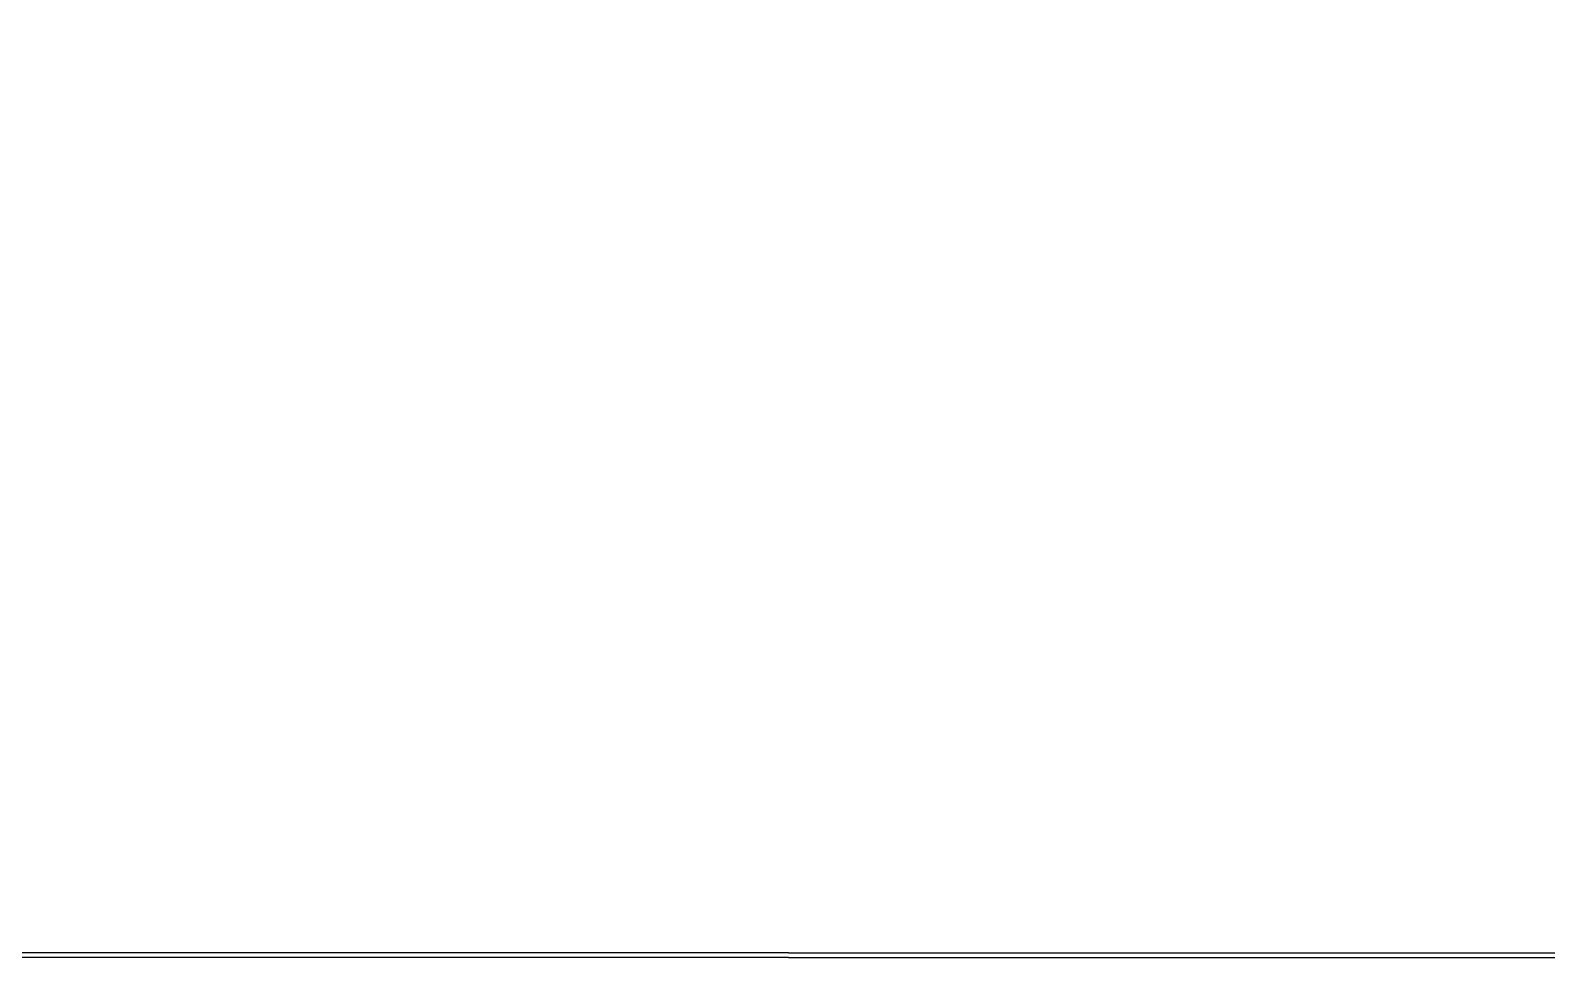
# Model space of a CAD drawing. Header units: millimetres. Extents: x 42980 to 202332, y 27411 to 140378.
# Drawn here: x 106381 to 131125, y 68974 to 84100 of the extents above; entities that cross this region are included whole.
import ezdxf

# ---------------------------------------------------------------- set-up
doc = ezdxf.new("R2010")
doc.units = ezdxf.units.MM
doc.header["$LTSCALE"] = 100
doc.linetypes.add('HIDDEN', pattern=[9.525, 6.35, -3.175])
doc.layers.add('RINK', color=5, linetype='CONTINUOUS')

# ---------------------------------------------------------------- blocks, each defined once
blk = doc.blocks.new('sarg')
at = {"layer": 'RINK'}
for points in [[(118753, 68974), (97237, 68974, -0.414214), (88657, 77554), (88657, 84100)], [(118753, 69054), (97237, 69054, -0.414214), (88737, 77554), (88737, 84100)], [(118753, 69054), (140269, 69054, 0.414214), (148769, 77554), (148769, 84100)], [(118753, 68974), (140269, 68974, 0.414214), (148849, 77554), (148849, 84100)]]:
    blk.add_lwpolyline(points, format="xyb", dxfattribs=at)

msp = doc.modelspace()

# ---------------------------------------------------------------- linework, layer by layer
at = {"layer": 'RINK', "linetype": 'HIDDEN'}
for points in [[(118753, 68974), (97237, 68974, -0.414214), (88657, 77554), (88657, 84100)], [(118753, 69054), (97237, 69054, -0.414214), (88737, 77554), (88737, 84100)], [(118753, 69054), (140269, 69054, 0.414214), (148769, 77554), (148769, 84100)], [(118753, 68974), (140269, 68974, 0.414214), (148849, 77554), (148849, 84100)]]:
    msp.add_lwpolyline(points, format="xyb", dxfattribs=at)

# ---------------------------------------------------------------- block references
at = {"layer": 'RINK'}
msp.add_blockref('sarg', (0, 0), dxfattribs=at)

doc.saveas('drawing.dxf')
